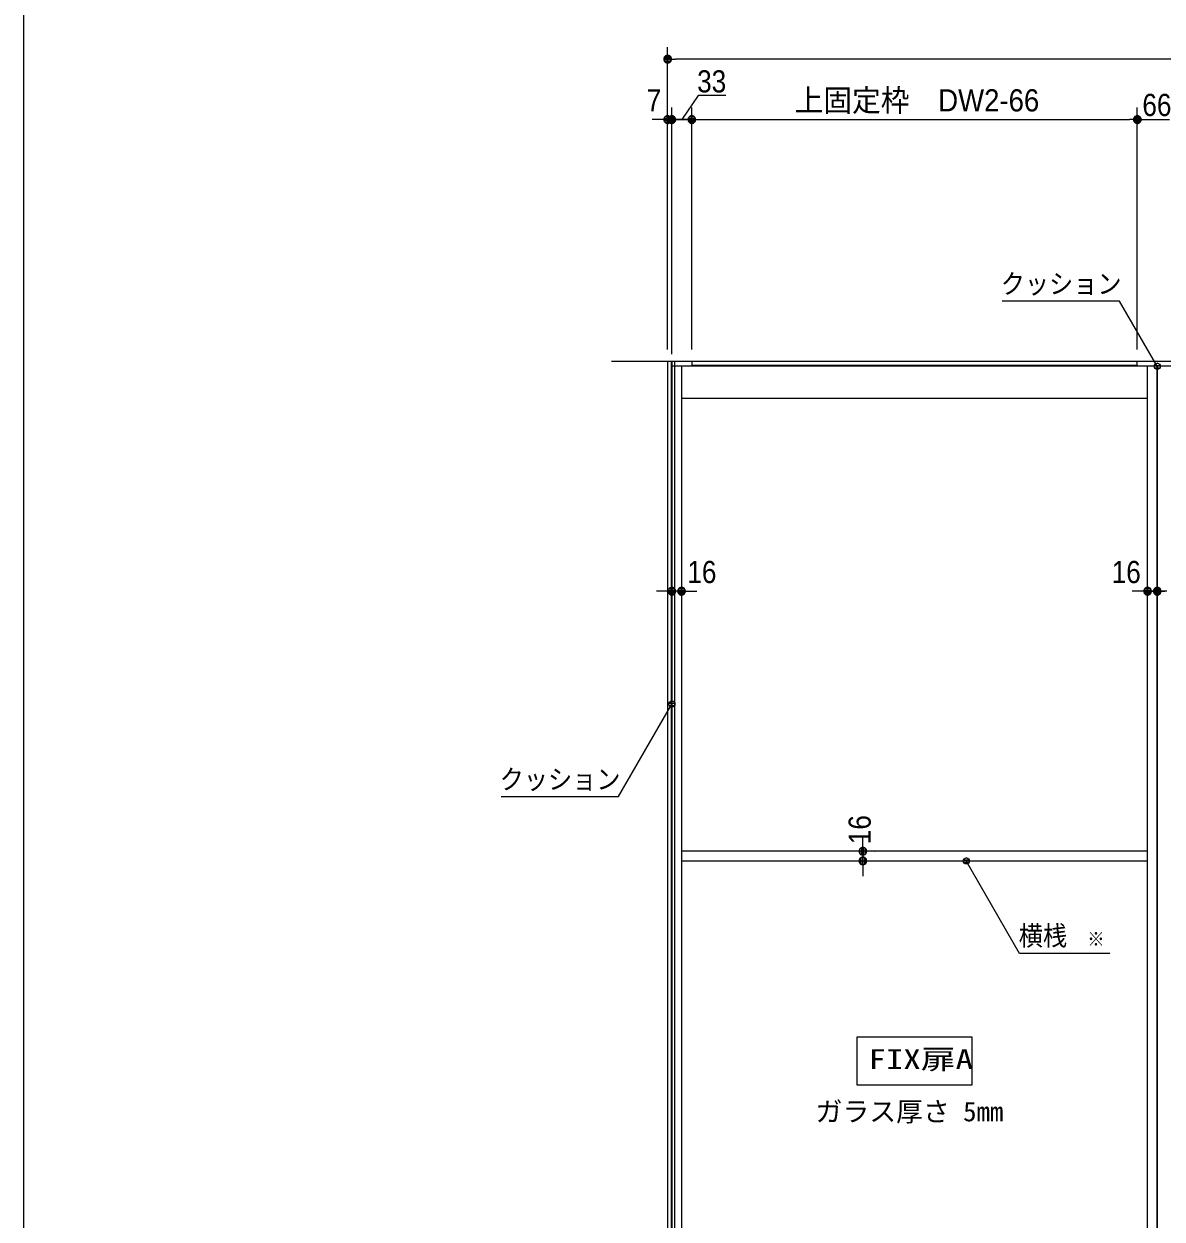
# Model space of a CAD drawing. Units: millimetres, scale not verified. Extents: x -6062 to 6062, y -3045 to 3045.
# Drawn here: x -5788 to -3904, y -1068 to 908 of the extents above; entities that cross this region are included whole.
import ezdxf
from ezdxf.enums import TextEntityAlignment as Align

# ---------------------------------------------------------------- set-up
doc = ezdxf.new("R2010")
doc.units = ezdxf.units.MM
doc.header["$LTSCALE"] = 20
doc.linetypes.add('DOUBLE_CHAIN1', pattern=[8.8, 5, -1, 0.6, -0.6, 0.6, -1])
for name, color, linetype, lineweight in [('0-0_2寸法-2', 7, 'Continuous', 9), ('0-1_0', 7, 'Continuous', 9), ('0-2_2寸法-1', 7, 'Continuous', 9), ('0-3_2寸法-3', 7, 'Continuous', 9), ('0-4_3一般', 7, 'Continuous', 9), ('0-5_1図面枠', 7, 'Continuous', 9)]:
    doc.layers.add(name, color=color, linetype=linetype, lineweight=lineweight)
doc.styles.add('ＭＳ ゴシック', font='')
doc.styles.add('ＭＳ Ｐゴシック', font='')
doc.styles.get('ＭＳ ゴシック').set_extended_font_data('MS Gothic')
doc.styles.get('ＭＳ Ｐゴシック').set_extended_font_data('MS PGothic')

# ---------------------------------------------------------------- blocks, each defined once
blk = doc.blocks.new('_Dot')
at = {"layer": '0-1_0'}
for p, q in [((-10, 0), (-20, 0)), ((9.78, 2), (-9.78, 2)), ((7.99, 6), (-7.99, 6)), ((9.16, -3.98), (-9.16, -3.98)), ((6, -7.98), (-6, -7.98))]:
    blk.add_line(p, q, dxfattribs=at)
for points in [[(10, 0), (9.92, 1.25), (9.69, 2.49), (9.3, 3.68), (8.76, 4.82), (8.09, 5.88), (7.29, 6.85), (6.37, 7.71), (5.36, 8.44), (4.26, 9.05), (3.09, 9.51), (1.87, 9.82), (0.63, 9.98), (-0.63, 9.98), (-1.87, 9.82), (-3.09, 9.51), (-4.26, 9.05), (-5.36, 8.44), (-6.37, 7.71), (-7.29, 6.85), (-8.09, 5.88), (-8.76, 4.82), (-9.3, 3.68), (-9.69, 2.49), (-9.92, 1.25), (-10, 0), (0, 0)], [(-10, 0), (-9.92, -1.25), (-9.69, -2.49), (-9.3, -3.68), (-8.76, -4.82), (-8.09, -5.88), (-7.29, -6.85), (-6.37, -7.71), (-5.36, -8.44), (-4.26, -9.05), (-3.09, -9.51), (-1.87, -9.82), (-0.63, -9.98), (0.63, -9.98), (1.87, -9.82), (3.09, -9.51), (4.26, -9.05), (5.36, -8.44), (6.37, -7.71), (7.29, -6.85), (8.09, -5.88), (8.76, -4.82), (9.3, -3.68), (9.69, -2.49), (9.92, -1.25), (10, 0), (0, 0)]]:
    blk.add_lwpolyline(points, close=True, dxfattribs=at)
blk = doc.blocks.new('グループ-11')
at = {"layer": '0-4_3一般'}
for p, q in [((7360, 7000), (-60560, 7000)), ((-58560, 7000), (-58560, -40000))]:
    blk.add_line(p, q, dxfattribs=at)
blk = doc.blocks.new('グループ-12')
at = {"layer": '0-4_3一般'}
for p, q in [((-58560, 6840), (-58560, -40000)), ((-42500, 6840), (-58560, 6840)), ((-58240, 6840), (-58240, -40000)), ((-42820, -40000), (-42820, 6840)), ((-42500, -40000), (-42500, 6840)), ((-42820, 5780), (-58240, 5780)), ((-42820, -9200), (-58240, -9200)), ((-58240, -9520), (-42820, -9520))]:
    blk.add_line(p, q, dxfattribs=at)
at = {"layer": '0-4_3一般', "linetype": 'DOUBLE_CHAIN1'}
for p, q in [((-58240, -9200), (-58240, -9520)), ((-42820, -9520), (-42820, -9200))]:
    blk.add_line(p, q, dxfattribs=at)
at = {"layer": '0-4_3一般'}
blk.add_lwpolyline([(-43160, 7000), (-57900, 7000), (-57900, 6880), (-43160, 6880)], close=True, dxfattribs=at)
blk.add_lwpolyline([(-26440, 6840), (-42500, 6840), (-42500, -40000)], dxfattribs=at)
blk.add_blockref('グループ-11', (0, 0), dxfattribs=at)
blk = doc.blocks.new('グループ-26')
at = {"layer": '0-4_3一般'}
for p, q in [((-58460, 7000), (-58700, 7000)), ((-58700, 7000), (-58700, -40000)), ((-58580, 7000), (-58580, -40000)), ((-58460, -40000), (-58460, 7000)), ((-58700, -40000), (-58460, -40000))]:
    blk.add_line(p, q, dxfattribs=at)
blk = doc.blocks.new('グループ-98')
at = {"layer": '0-5_1図面枠'}
blk.add_lwpolyline([(-80000, 55400), (80000, 55400), (80000, -55400), (-80000, -55400)], close=True, dxfattribs=at)
blk = doc.blocks.new('図面枠')
at = {"layer": '0-5_1図面枠'}
blk.add_blockref('グループ-98', (0, 0), dxfattribs=at)

msp = doc.modelspace()

# ---------------------------------------------------------------- linework, layer by layer
at = {"layer": '0-0_2寸法-2'}
for p, q in [((-4722.5, 370), (-4722.5, 770)), ((-4715.5, 586.14), (-4715.5, 770)), ((-4715.5, 362), (-4715.5, 770)), ((-4682.5, 370), (-4682.5, 770)), ((-4735.21, 750), (-4747.92, 750)), ((-4728.21, 750), (-4740.92, 750)), ((-4722.5, 750), (-4715.5, 750)), ((-4682.5, 750), (-4715.5, 750)), ((-4702.79, 750), (-4690.08, 750)), ((-4669.79, 750), (-4657.08, 750)), ((-4715.5, -11), (-4715.5, -10)), ((-4699.5, -10), (-4699.3, -10)), ((-3928.5, -10), (-3928.3, -10)), ((-3912.5, -11), (-3912.5, -10)), ((-3912.5, -11), (-3912.5, -10)), ((-4728.21, -30), (-4740.92, -30)), ((-4699.5, -30), (-4715.5, -30)), ((-4686.79, -30), (-4674.08, -30)), ((-3941.21, -30), (-3953.92, -30)), ((-3925.21, -30), (-3937.92, -30)), ((-3928.5, -30), (-3912.5, -30)), ((-3896.5, -30), (-3912.5, -30)), ((-4399.5, -447.29), (-4399.5, -434.58)), ((-4399.5, -460), (-4399.5, -476)), ((-4379.5, -460), (-4379.3, -460)), ((-4399.5, -488.71), (-4399.5, -501.42)), ((-4379.5, -476), (-4379.3, -476))]:
    msp.add_line(p, q, dxfattribs=at)
msp.add_lwpolyline([(-4625.99, 790), (-4672.19, 790), (-4699, 750)], dxfattribs=at)
at = {"layer": '0-2_2寸法-1'}
for p, q in [((-4722.5, 770), (-4722.5, 870)), ((-1525.21, 850), (-4709.79, 850)), ((-4682.5, 370), (-4682.5, 770)), ((-3945.5, 370), (-3945.5, 770)), ((-3945.5, 370), (-3945.5, 770)), ((-4669.79, 750), (-3958.21, 750)), ((-3932.79, 750), (-3892.21, 750))]:
    msp.add_line(p, q, dxfattribs=at)
at = {"layer": '0-3_2寸法-3'}
for p, q in [((-3907.61, 342.99), (-3917.39, 342.99)), ((-3908.5, 338.99), (-3916.5, 338.99)), ((-3912.33, 346.99), (-3912.67, 346.99)), ((-3912.33, 346.99), (-3912.67, 346.99)), ((-4710.61, -215.62), (-4720.39, -215.62)), ((-4715.33, -211.62), (-4715.67, -211.62)), ((-4715.33, -211.62), (-4715.67, -211.62)), ((-4711.5, -219.62), (-4719.5, -219.62)), ((-4228.33, -471.01), (-4228.67, -471.01)), ((-4228.33, -471.01), (-4228.67, -471.01)), ((-4223.61, -475.01), (-4233.39, -475.01)), ((-4224.5, -479.01), (-4232.5, -479.01))]:
    msp.add_line(p, q, dxfattribs=at)
for points in [[(-3912.5, 342), (-3974.85, 450), (-4168.94, 450)], [(-4997.82, -369.45), (-4803.74, -369.45), (-4715.5, -216.61)], [(-3991.16, -628.84), (-4140.26, -628.84), (-4228.5, -476)]]:
    msp.add_lwpolyline(points, dxfattribs=at)
msp.add_lwpolyline([(-4219, -847), (-4409, -847), (-4409, -767), (-4219, -767)], close=True, dxfattribs=at)
for centre in [(-3912.5, 342), (-3912.5, 342), (-4715.5, -216.61), (-4715.5, -216.61), (-4228.5, -476), (-4228.5, -476)]:
    msp.add_circle(centre, 5.01, dxfattribs=at)

# ---------------------------------------------------------------- block references
at = {"layer": '0-0_2寸法-2', "xscale": 0.6356201, "yscale": 0.6356201}
for p in [(-4722.5, 750), (-4715.5, 750), (-4715.5, -30), (-3928.5, -30), (-3912.5, -30)]:
    msp.add_blockref('_Dot', p, dxfattribs=at)
for p, rotation in [((-4715.5, 750), 180), ((-4682.5, 750), 180), ((-4699.5, -30), 180), ((-3912.5, -30), 180), ((-4399.5, -460), 270), ((-4399.5, -476), 90)]:
    msp.add_blockref('_Dot', p, dxfattribs=dict(at, rotation=rotation))
at = {"layer": '0-2_2寸法-1', "xscale": 0.6356201, "yscale": 0.6356201, "rotation": 180}
for p in [(-4722.5, 850), (-4682.5, 750), (-3945.5, 750)]:
    msp.add_blockref('_Dot', p, dxfattribs=at)
at = {"layer": '0-2_2寸法-1', "xscale": 0.6356201, "yscale": 0.6356201}
msp.add_blockref('_Dot', (-3945.5, 750), dxfattribs=at)
at = {"layer": '0-4_3一般', "xscale": 0.05, "yscale": 0.05}
for name in ['グループ-12', 'グループ-26']:
    msp.add_blockref(name, (-1787.5, 0), dxfattribs=at)
at = {"layer": '0-5_1図面枠', "xscale": 0.05, "yscale": 0.05}
msp.add_blockref('図面枠', (-1787.5, 0), dxfattribs=at)

# ---------------------------------------------------------------- texts
at = {"layer": '0-0_2寸法-2', "style": 'ＭＳ Ｐゴシック', "width": 0.9}
for s, p in [('33', (-4673.68, 783.94)), ('7', (-4757.17, 752.48)), ('16', (-4689.83, -27.52)), ('16', (-3987.83, -27.52))]:
    msp.add_text(s, height=36.66, dxfattribs=at).set_placement(p, align=Align.BOTTOM_LEFT)
msp.add_text('16', height=36.66, rotation=90, dxfattribs=at).set_placement((-4375.53, -448.33), align=Align.BOTTOM_LEFT)
at = {"layer": '0-2_2寸法-1', "style": 'ＭＳ Ｐゴシック'}
for s, width, p in [('上固定枠\u3000DW2-66', 0.95, (-4512.37, 752.53)), ('66', 0.9, (-3937.09, 744.94))]:
    msp.add_text(s, height=36.66, dxfattribs=dict(at, width=width)).set_placement(p, align=Align.BOTTOM_LEFT)
at = {"layer": '0-3_2寸法-3', "style": 'ＭＳ ゴシック'}
for s, height, width, p in [('クッション', 32.55, 0.9, (-4171.44, 452.39)), ('クッション', 32.55, 0.9, (-5000.33, -367.05)), ('横桟', 32.55, 0.9, (-4141.61, -625.66)), ('※', 23.31, 0.9, (-4028.26, -623.88)), ('FIX扉A', 32.55, 1.3, (-4390.19, -829.87))]:
    msp.add_text(s, height=height, dxfattribs=dict(at, width=width)).set_placement(p, align=Align.BOTTOM_LEFT)
msp.add_text('ガラス厚さ 5mm', height=32.55, dxfattribs=at).set_placement((-4477.79, -916.45), align=Align.BOTTOM_LEFT)

doc.saveas('drawing.dxf')
